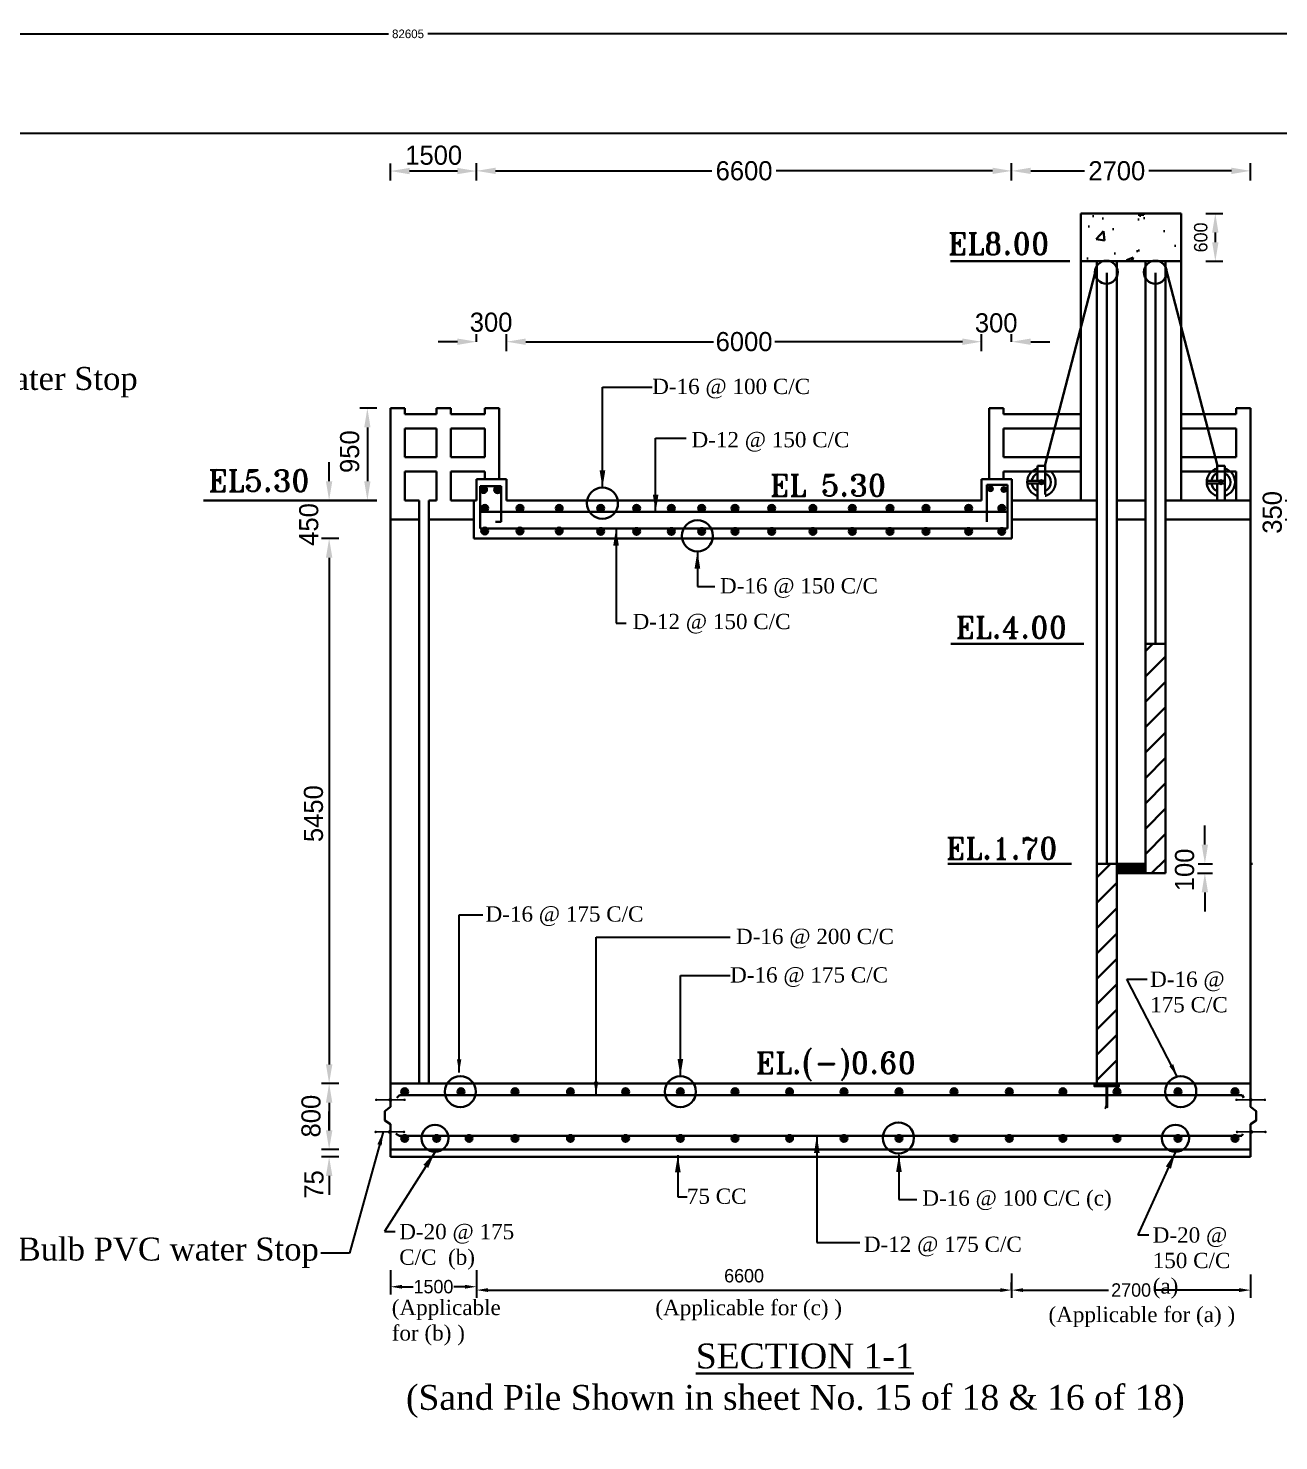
# Model space of a CAD drawing. Extents: x -1206532 to 786809, y -4288605 to 172932.
# Drawn here: x -549675 to -516963, y -4250156 to -4213223 of the extents above; entities that cross this region are included whole.
import ezdxf

# ---------------------------------------------------------------- set-up
doc = ezdxf.new("R2010")
doc.units = 0
doc.header["$LTSCALE"] = 300
doc.header["$MEASUREMENT"] = 0
doc.linetypes.add('DASHED', pattern=[0.75, 0.5, -0.25])
doc.layers.get('0').update_dxf_attribs({"linetype": 'CONTINUOUS'})
doc.layers.get('DEFPOINTS').update_dxf_attribs({"linetype": 'CONTINUOUS'})
doc.layers.add('LINE', color=7, linetype='CONTINUOUS')
doc.layers.add('Other line', color=7, linetype='CONTINUOUS', lineweight=15)
doc.layers.add('Text 20', color=7, linetype='CONTINUOUS', lineweight=15)
doc.styles.add('Arial-200', font='ARIAL_0.TTF')
doc.styles.add('BIG', font='ROMANT.SHX')
doc.styles.add('TIMES', font='TIMES_0.TTF')
doc.dimstyles.new('3', dxfattribs={"dimtxt": 225, "dimasz": 350, "dimexe": 100, "dimexo": 25, "dimgap": 9, "dimtad": 0, "dimdec": 0, "dimzin": 0, "dimdsep": 46, "dimtxsty": 'Standard', "dimcen": 0, "dimclrd": 5, "dimclre": 6, "dimclrt": 1, "dimadec": 0, "dimazin": 0, "dimtfac": 1, "dimtdec": 0, "dimtofl": 0, "dimtmove": 2, "dimatfit": 3, "dimfxl": 1, "dimtolj": 1, "dimtzin": 0, "dimarcsym": 0})
doc.dimstyles.new('ISO-25', dxfattribs={"dimtxt": 2.5, "dimasz": 2.5, "dimexe": 1.25, "dimexo": 0.625, "dimtad": 1, "dimtxsty": 'Standard', "dimcen": 2.5, "dimadec": 0, "dimazin": 0, "dimtfac": 1, "dimtmove": 0, "dimatfit": 3, "dimfxl": 1, "dimarcsym": 0})
pattern_1 = [(45, (640988.75, -4710108.45), (-331.4563, 331.4563), [])]

# ---------------------------------------------------------------- blocks, each defined once
blk = doc.blocks.new('*D237')
at = {"layer": 'DEFPOINTS', "color": 0, "lineweight": 30}
for p in [(-498438, -4213371), (-581042, -4215973), (-498438, -4215973)]:
    blk.add_point(p, dxfattribs=at)
at = {"layer": 'Other line', "color": 0, "linetype": 'ByBlock', "lineweight": -2}
for p, q in [((-581042, -4214071), (-581042, -4213271)), ((-498438, -4214071), (-498438, -4213271))]:
    blk.add_line(p, q, dxfattribs=at)
at = {"layer": 'Other line', "linetype": 'ByBlock', "lineweight": -2}
for p, q in [((-580692, -4213371), (-540255, -4213371)), ((-498788, -4213371), (-539225, -4213371))]:
    blk.add_line(p, q, dxfattribs=at)
at = {"layer": 'Other line', "lineweight": 30}
for points in [[(-580692, -4213312), (-580692, -4213429), (-581042, -4213371)], [(-498788, -4213312), (-498788, -4213429), (-498438, -4213371)]]:
    blk.add_solid(points, dxfattribs=at)
at = {"layer": 'Other line', "color": 0, "lineweight": 30, "insert": (-539740, -4213371), "char_height": 225, "attachment_point": 5}
blk.add_mtext('\\A1;82605', dxfattribs=at)
blk = doc.blocks.new('*D238')
at = {"layer": 'DEFPOINTS', "color": 0, "lineweight": 30}
for p in [(-523950, -4216952), (-537950, -4217803), (-523950, -4217862)]:
    blk.add_point(p, dxfattribs=at)
at = {"layer": 'LINE', "color": 7, "lineweight": -2}
for p, q in [((-537950, -4217202), (-537950, -4216752)), ((-537450, -4216952), (-531792, -4216952)), ((-524450, -4216952), (-530108, -4216952)), ((-523950, -4217202), (-523950, -4216752))]:
    blk.add_line(p, q, dxfattribs=at)
at = {"layer": 'LINE', "color": 7, "lineweight": 30}
for points in [[(-537450, -4216869), (-537450, -4217035), (-537950, -4216952)], [(-524450, -4216869), (-524450, -4217035), (-523950, -4216952)]]:
    blk.add_solid(points, dxfattribs=at)
at = {"layer": 'LINE', "color": 7, "lineweight": 30, "insert": (-530950, -4216952), "char_height": 500, "attachment_point": 5}
blk.add_mtext('\\A1;6600', dxfattribs=at)
blk = doc.blocks.new('*D239')
at = {"layer": 'DEFPOINTS', "color": 0, "lineweight": 30}
for p in [(-541252, -4226567), (-541804, -4240817), (-541054, -4240817)]:
    blk.add_point(p, dxfattribs=at)
at = {"layer": 'LINE', "color": 7, "lineweight": -2}
for p, q in [((-541554, -4226567), (-542004, -4226567)), ((-541804, -4227067), (-541804, -4240317)), ((-541554, -4240817), (-542004, -4240817))]:
    blk.add_line(p, q, dxfattribs=at)
at = {"layer": 'LINE', "color": 7, "lineweight": 30}
for points in [[(-541887, -4227067), (-541720, -4227067), (-541804, -4226567)], [(-541887, -4240317), (-541720, -4240317), (-541804, -4240817)]]:
    blk.add_solid(points, dxfattribs=at)
at = {"layer": 'LINE', "color": 7, "lineweight": 30, "insert": (-542212, -4233759), "char_height": 500, "attachment_point": 5, "rotation": 90}
blk.add_mtext('\\A1;5450', dxfattribs=at)
blk = doc.blocks.new('*D240')
at = {"layer": 'DEFPOINTS', "color": 0, "lineweight": 30}
for p in [(-540200, -4216957), (-540200, -4217773), (-537950, -4217803)]:
    blk.add_point(p, dxfattribs=at)
at = {"layer": 'LINE', "color": 7, "lineweight": -2}
for p, q in [((-540200, -4217207), (-540200, -4216757)), ((-538450, -4216957), (-539700, -4216957)), ((-537950, -4217207), (-537950, -4216757))]:
    blk.add_line(p, q, dxfattribs=at)
at = {"layer": 'LINE', "color": 7, "lineweight": 30}
for points in [[(-539700, -4216874), (-539700, -4217040), (-540200, -4216957)], [(-538450, -4216874), (-538450, -4217040), (-537950, -4216957)]]:
    blk.add_solid(points, dxfattribs=at)
at = {"layer": 'LINE', "color": 7, "lineweight": 30, "insert": (-539069, -4216546), "char_height": 500, "attachment_point": 5}
blk.add_mtext('\\A1;1500', dxfattribs=at)
blk = doc.blocks.new('*D241')
at = {"layer": 'DEFPOINTS', "color": 0, "lineweight": 30}
for p in [(-517700, -4216952), (-523950, -4217862), (-517700, -4218140)]:
    blk.add_point(p, dxfattribs=at)
at = {"layer": 'LINE', "color": 7, "lineweight": -2}
for p, q in [((-523950, -4217202), (-523950, -4216752)), ((-523450, -4216952), (-522042, -4216952)), ((-518200, -4216952), (-520358, -4216952)), ((-517700, -4217202), (-517700, -4216752))]:
    blk.add_line(p, q, dxfattribs=at)
at = {"layer": 'LINE', "color": 7, "lineweight": 30}
for points in [[(-523450, -4216869), (-523450, -4217035), (-523950, -4216952)], [(-518200, -4216869), (-518200, -4217035), (-517700, -4216952)]]:
    blk.add_solid(points, dxfattribs=at)
at = {"layer": 'LINE', "color": 7, "lineweight": 30, "insert": (-521200, -4216952), "char_height": 500, "attachment_point": 5}
blk.add_mtext('\\A1;2700', dxfattribs=at)
blk = doc.blocks.new('*D242')
at = {"layer": 'DEFPOINTS', "color": 0, "lineweight": 30}
for p in [(-541308, -4225567), (-541805, -4226567), (-541253, -4226567)]:
    blk.add_point(p, dxfattribs=at)
at = {"layer": 'LINE', "color": 7, "lineweight": -2}
for p, q in [((-541805, -4225067), (-541805, -4224567)), ((-541555, -4225567), (-542005, -4225567)), ((-541555, -4226567), (-542005, -4226567)), ((-541805, -4227067), (-541805, -4227567))]:
    blk.add_line(p, q, dxfattribs=at)
at = {"layer": 'LINE', "color": 7, "lineweight": 30}
for points in [[(-541888, -4225067), (-541722, -4225067), (-541805, -4225567)], [(-541888, -4227067), (-541722, -4227067), (-541805, -4226567)]]:
    blk.add_solid(points, dxfattribs=at)
at = {"layer": 'LINE', "color": 7, "lineweight": 30, "insert": (-542335, -4226198), "char_height": 500, "attachment_point": 5, "rotation": 90}
blk.add_mtext('\\A1;450', dxfattribs=at)
blk = doc.blocks.new('*D243')
at = {"layer": 'DEFPOINTS', "color": 0, "lineweight": 30}
for p in [(-519076, -4235067), (-519093, -4235317), (-518896, -4235317)]:
    blk.add_point(p, dxfattribs=at)
at = {"layer": 'LINE', "color": 7, "lineweight": -2}
for p, q in [((-518896, -4234567), (-518896, -4234067)), ((-519071, -4235067), (-518696, -4235067)), ((-519088, -4235317), (-518696, -4235317)), ((-518896, -4235817), (-518896, -4236317))]:
    blk.add_line(p, q, dxfattribs=at)
at = {"layer": 'LINE', "color": 7, "lineweight": 30}
for points in [[(-518980, -4234567), (-518813, -4234567), (-518896, -4235067)], [(-518980, -4235817), (-518813, -4235817), (-518896, -4235317)]]:
    blk.add_solid(points, dxfattribs=at)
at = {"layer": 'LINE', "color": 7, "lineweight": 30, "insert": (-519425, -4235230), "char_height": 500, "attachment_point": 5, "rotation": 90}
blk.add_mtext('\\A1;100', dxfattribs=at)
blk = doc.blocks.new('*D244')
at = {"layer": 'DEFPOINTS', "color": 0, "lineweight": 30}
for p in [(-518927, -4218067), (-518937, -4219317), (-518623, -4219317)]:
    blk.add_point(p, dxfattribs=at)
at = {"layer": 'LINE', "color": 7, "lineweight": -2}
for p, q in [((-518873, -4218067), (-518423, -4218067)), ((-518623, -4218567), (-518623, -4218817)), ((-518873, -4219317), (-518423, -4219317))]:
    blk.add_line(p, q, dxfattribs=at)
at = {"layer": 'LINE', "color": 7, "lineweight": 30}
for points in [[(-518706, -4218567), (-518539, -4218567), (-518623, -4218067)], [(-518706, -4218817), (-518539, -4218817), (-518623, -4219317)]]:
    blk.add_solid(points, dxfattribs=at)
at = {"layer": 'LINE', "color": 7, "lineweight": 30, "insert": (-519003, -4218692), "char_height": 350, "attachment_point": 5, "rotation": 90}
blk.add_mtext('\\A1;600', dxfattribs=at)
blk = doc.blocks.new('*D245')
at = {"layer": 'DEFPOINTS', "color": 0, "lineweight": 30}
for p in [(-541307, -4240817), (-541804, -4242543), (-541189, -4242543)]:
    blk.add_point(p, dxfattribs=at)
at = {"layer": 'LINE', "color": 7, "lineweight": -2}
for p, q in [((-541554, -4240817), (-542004, -4240817)), ((-541804, -4241317), (-541804, -4242043)), ((-541554, -4242543), (-542004, -4242543))]:
    blk.add_line(p, q, dxfattribs=at)
at = {"layer": 'LINE', "color": 7, "lineweight": 30}
for points in [[(-541887, -4241317), (-541720, -4241317), (-541804, -4240817)], [(-541887, -4242043), (-541720, -4242043), (-541804, -4242543)]]:
    blk.add_solid(points, dxfattribs=at)
at = {"layer": 'LINE', "color": 7, "lineweight": 30, "insert": (-542276, -4241668), "char_height": 500, "attachment_point": 5, "rotation": 90}
blk.add_mtext('\\A1;800', dxfattribs=at)
blk = doc.blocks.new('*D246')
at = {"layer": 'DEFPOINTS', "color": 0, "lineweight": 30}
for p in [(-541804, -4242730), (-541307, -4242543), (-541303, -4242730)]:
    blk.add_point(p, dxfattribs=at)
at = {"layer": 'LINE', "color": 7, "lineweight": -2}
for p, q in [((-541804, -4242043), (-541804, -4241543)), ((-541554, -4242543), (-542004, -4242543)), ((-541554, -4242730), (-542004, -4242730)), ((-541804, -4243230), (-541804, -4243730))]:
    blk.add_line(p, q, dxfattribs=at)
at = {"layer": 'LINE', "color": 7, "lineweight": 30}
for points in [[(-541887, -4242043), (-541720, -4242043), (-541804, -4242543)], [(-541887, -4243230), (-541720, -4243230), (-541804, -4242730)]]:
    blk.add_solid(points, dxfattribs=at)
at = {"layer": 'LINE', "color": 7, "lineweight": 30, "insert": (-542199, -4243456), "char_height": 500, "attachment_point": 5, "rotation": 90}
blk.add_mtext('\\A1;75', dxfattribs=at)
blk = doc.blocks.new('*D247')
at = {"layer": 'DEFPOINTS', "color": 0, "lineweight": 30}
for p in [(-539825, -4223160), (-540804, -4225567), (-540252, -4225567)]:
    blk.add_point(p, dxfattribs=at)
at = {"layer": 'LINE', "color": 7, "lineweight": -2}
for p, q in [((-540554, -4223160), (-541004, -4223160)), ((-540804, -4223660), (-540804, -4225067)), ((-540554, -4225567), (-541004, -4225567))]:
    blk.add_line(p, q, dxfattribs=at)
at = {"layer": 'LINE', "color": 7, "lineweight": 30}
for points in [[(-540887, -4223660), (-540721, -4223660), (-540804, -4223160)], [(-540887, -4225067), (-540721, -4225067), (-540804, -4225567)]]:
    blk.add_solid(points, dxfattribs=at)
at = {"layer": 'LINE', "color": 7, "lineweight": 30, "insert": (-541265, -4224294), "char_height": 500, "attachment_point": 5, "rotation": 90}
blk.add_mtext('\\A1;950', dxfattribs=at)
blk = doc.blocks.new('*D253')
at = {"layer": 'DEFPOINTS', "color": 0, "lineweight": 30}
for p in [(-540200, -4245690), (-537950, -4245690), (-537950, -4246129)]:
    blk.add_point(p, dxfattribs=at)
at = {"layer": 'LINE', "color": 7, "lineweight": -2}
for p, q in [((-540200, -4245695), (-540200, -4246329)), ((-537950, -4245695), (-537950, -4246329)), ((-539900, -4246129), (-539609, -4246129)), ((-538250, -4246129), (-538541, -4246129))]:
    blk.add_line(p, q, dxfattribs=at)
at = {"layer": 'LINE', "color": 7, "lineweight": 30}
for points in [[(-539900, -4246079), (-539900, -4246179), (-540200, -4246129)], [(-538250, -4246079), (-538250, -4246179), (-537950, -4246129)]]:
    blk.add_solid(points, dxfattribs=at)
at = {"layer": 'LINE', "color": 7, "lineweight": 30, "insert": (-539075, -4246129), "char_height": 350, "attachment_point": 5}
blk.add_mtext('\\A1;1500', dxfattribs=at)
blk = doc.blocks.new('*D254')
at = {"layer": 'DEFPOINTS', "color": 0, "lineweight": 30}
for p in [(-523950, -4245778), (-517700, -4245803), (-517700, -4246217)]:
    blk.add_point(p, dxfattribs=at)
at = {"layer": 'LINE', "color": 7, "lineweight": -2}
for p, q in [((-523950, -4245783), (-523950, -4246417)), ((-517700, -4245808), (-517700, -4246417)), ((-523650, -4246217), (-521417, -4246217)), ((-518000, -4246217), (-520233, -4246217))]:
    blk.add_line(p, q, dxfattribs=at)
at = {"layer": 'LINE', "color": 7, "lineweight": 30}
for points in [[(-523650, -4246167), (-523650, -4246267), (-523950, -4246217)], [(-518000, -4246167), (-518000, -4246267), (-517700, -4246217)]]:
    blk.add_solid(points, dxfattribs=at)
at = {"layer": 'LINE', "color": 7, "lineweight": 30, "insert": (-520825, -4246217), "char_height": 350, "attachment_point": 5}
blk.add_mtext('\\A1;2700', dxfattribs=at)
blk = doc.blocks.new('*D255')
at = {"layer": 'DEFPOINTS', "color": 0, "lineweight": 30}
for p in [(-537950, -4246129), (-523950, -4246217), (-523950, -4246217)]:
    blk.add_point(p, dxfattribs=at)
at = {"layer": 'LINE', "color": 7, "lineweight": -2}
for p, q in [((-537950, -4246134), (-537950, -4246417)), ((-523950, -4246212), (-523950, -4246017)), ((-537650, -4246217), (-524250, -4246217))]:
    blk.add_line(p, q, dxfattribs=at)
at = {"layer": 'LINE', "color": 7, "lineweight": 30}
for points in [[(-537650, -4246167), (-537650, -4246267), (-537950, -4246217)], [(-524250, -4246167), (-524250, -4246267), (-523950, -4246217)]]:
    blk.add_solid(points, dxfattribs=at)
at = {"layer": 'LINE', "color": 7, "lineweight": 30, "insert": (-530950, -4245843), "char_height": 350, "attachment_point": 5}
blk.add_mtext('\\A1;6600', dxfattribs=at)
blk = doc.blocks.new('*D256')
at = {"layer": 'DEFPOINTS', "color": 0, "lineweight": 30}
for p in [(-524738, -4221419), (-537162, -4222253), (-524738, -4222330)]:
    blk.add_point(p, dxfattribs=at)
at = {"layer": 'LINE', "color": 7, "lineweight": -2}
for p, q in [((-537162, -4221669), (-537162, -4221219)), ((-536662, -4221419), (-531751, -4221419)), ((-525238, -4221419), (-530149, -4221419)), ((-524738, -4221669), (-524738, -4221219))]:
    blk.add_line(p, q, dxfattribs=at)
at = {"layer": 'LINE', "color": 7, "lineweight": 30}
for points in [[(-536662, -4221336), (-536662, -4221503), (-537162, -4221419)], [(-525238, -4221336), (-525238, -4221503), (-524738, -4221419)]]:
    blk.add_solid(points, dxfattribs=at)
at = {"layer": 'LINE', "color": 7, "lineweight": 30, "insert": (-530950, -4221419), "char_height": 500, "attachment_point": 5}
blk.add_mtext('\\A1;6000', dxfattribs=at)
blk = doc.blocks.new('*D860')
at = {"layer": 'DEFPOINTS', "color": 0, "lineweight": 30}
for p in [(-537950, -4221419), (-537162, -4221419), (-537162, -4221419)]:
    blk.add_point(p, dxfattribs=at)
at = {"layer": 'LINE', "color": 7, "lineweight": -2}
for p, q in [((-538450, -4221419), (-538950, -4221419)), ((-537950, -4221419), (-537950, -4221219)), ((-537162, -4221419), (-537162, -4221219)), ((-536662, -4221419), (-536162, -4221419))]:
    blk.add_line(p, q, dxfattribs=at)
at = {"layer": 'LINE', "color": 7, "lineweight": 30}
for points in [[(-538450, -4221336), (-538450, -4221503), (-537950, -4221419)], [(-536662, -4221336), (-536662, -4221503), (-537162, -4221419)]]:
    blk.add_solid(points, dxfattribs=at)
at = {"layer": 'LINE', "color": 7, "lineweight": 30, "insert": (-537567, -4220912), "char_height": 500, "attachment_point": 5}
blk.add_mtext('\\A1;300', dxfattribs=at)
blk = doc.blocks.new('*D861')
at = {"layer": 'DEFPOINTS', "color": 0, "lineweight": 30}
for p in [(-524738, -4221419), (-523950, -4221419), (-523950, -4221419)]:
    blk.add_point(p, dxfattribs=at)
at = {"layer": 'LINE', "color": 7, "lineweight": -2}
for p, q in [((-525238, -4221419), (-525738, -4221419)), ((-524738, -4221419), (-524738, -4221219)), ((-523950, -4221419), (-523950, -4221219)), ((-523450, -4221419), (-522950, -4221419))]:
    blk.add_line(p, q, dxfattribs=at)
at = {"layer": 'LINE', "color": 7, "lineweight": 30}
for points in [[(-525238, -4221336), (-525238, -4221503), (-524738, -4221419)], [(-523450, -4221336), (-523450, -4221503), (-523950, -4221419)]]:
    blk.add_solid(points, dxfattribs=at)
at = {"layer": 'LINE', "color": 7, "lineweight": 30, "insert": (-524355, -4220929), "char_height": 500, "attachment_point": 5}
blk.add_mtext('\\A1;300', dxfattribs=at)
blk = doc.blocks.new('*D933')
at = {"layer": 'DEFPOINTS', "color": 0, "lineweight": 30}
for p in [(-517088, -4225567), (-517700, -4226067), (-516543, -4226067)]:
    blk.add_point(p, dxfattribs=at)
at = {"layer": 'LINE', "color": 7, "lineweight": -2}
for p, q in [((-516543, -4225067), (-516543, -4224567)), ((-516793, -4225567), (-516343, -4225567)), ((-516793, -4226067), (-516343, -4226067)), ((-516543, -4226567), (-516543, -4227067))]:
    blk.add_line(p, q, dxfattribs=at)
at = {"layer": 'LINE', "color": 7, "lineweight": 30}
for points in [[(-516627, -4225067), (-516460, -4225067), (-516543, -4225567)], [(-516627, -4226567), (-516460, -4226567), (-516543, -4226067)]]:
    blk.add_solid(points, dxfattribs=at)
at = {"layer": 'LINE', "color": 7, "lineweight": 30, "insert": (-517131, -4225882), "char_height": 500, "attachment_point": 5, "rotation": 90}
blk.add_mtext('\\A1;350', dxfattribs=at)

msp = doc.modelspace()

# ---------------------------------------------------------------- hatches: boundary and pattern name
at = {"layer": 'LINE', "lineweight": 30}
h = msp.add_hatch(dxfattribs=at)
h.set_pattern_fill('AR-CONC', color=256, scale=250, style=0)
h.set_pattern_definition([(50, (640988.7, -4710108.5), (1793.1505, -156.8803), [187.5, -2062.5]), (355, (640988.7, -4710108.5), (-346.8783, 1880.4803), [150, -1650]), (100.4514, (641138.2, -4710121.5), (1446.2735, 1723.5989), [159.3505, -1752.8553]), (46.1842, (640988.7, -4709608.5), (2668.1026, -413.7975), [281.25, -3093.75]), (96.6356, (641211, -4709643), (2336.657, 2435.2947), [239.026, -2629.2825]), (351.1842, (640988.7, -4709608.5), (2336.655, 2435.2965), [225, -2475]), (21, (641238.7, -4709733.5), (1492.2676, -1006.5472), [187.5, -2062.5]), (326, (641238.7, -4709733.5), (608.2883, 1812.875), [150, -1650]), (71.4514, (641363.1, -4709817.3), (2100.5566, 806.3262), [159.3505, -1752.8553]), (37.5, (640988.75, -4710108.45), (30.39964, 832.23463), [0, -1630, 0, -1675, 0, -1656.25]), (7.5, (640988.75, -4710108.45), (657.67384, 986.0293), [0, -955, 0, -1592.5, 0, -631.25]), (327.5, (640431.25, -4710108.45), (1334.5561, -56.38718), [0, -625, 0, -1950, 0, -2587.5]), (317.5, (640181.2, -4710108.5), (1457.9654, 250.2625), [0, -812.5, 0, -1295, 0, -1837.5])])
h.paths.add_polyline_path([(-519512.396, -4218067.087), (-522137.396, -4218067.087), (-522137.396, -4219317.087), (-521802.202, -4219317.087, -0.067412037), (-521721.782, -4219317.087), (-519928.01, -4219317.087, -0.067412037), (-519847.59, -4219317.087), (-519512.396, -4219317.087)])
for points in [[(-537675.067, -4225284.09, 1), (-537854.908, -4225284.09, 1)], [(-537306.234, -4225287.971, 1), (-537486.075, -4225287.971, 1)], [(-524413.691, -4225264.474, 1), (-524593.533, -4225264.474, 1)], [(-524065.076, -4225282.693, 1), (-524244.918, -4225282.693, 1)], [(-537643.026, -4225774.785, 1), (-537822.868, -4225774.785, 1)], [(-536722.045, -4225774.785, 1), (-536901.887, -4225774.785, 1)], [(-535695.451, -4225774.785, 1), (-535875.293, -4225774.785, 1)], [(-534609.547, -4225774.785, 1), (-534789.388, -4225774.785, 1)], [(-533672.156, -4225774.785, 1), (-533851.997, -4225774.785, 1)], [(-532762.056, -4225774.785, 1), (-532941.897, -4225774.785, 1)], [(-531968.846, -4225774.785, 1), (-532148.688, -4225774.785, 1)], [(-531094.987, -4225774.785, 1), (-531274.828, -4225774.785, 1)], [(-530137.137, -4225774.785, 1), (-530316.978, -4225774.785, 1)], [(-529060.043, -4225774.785, 1), (-529239.885, -4225774.785, 1)], [(-528030.184, -4225774.785, 1), (-528210.026, -4225774.785, 1)], [(-527044.935, -4225774.785, 1), (-527224.777, -4225774.785, 1)], [(-526101.438, -4225774.785, 1), (-526281.28, -4225774.785, 1)], [(-524986.976, -4225774.785, 1), (-525166.818, -4225774.785, 1)], [(-524118.623, -4225774.785, 1), (-524298.464, -4225774.785, 1)], [(-537643.026, -4226367.005, 1), (-537822.868, -4226367.005, 1)], [(-536722.045, -4226367.005, 1), (-536901.887, -4226367.005, 1)], [(-535695.451, -4226367.005, 1), (-535875.293, -4226367.005, 1)], [(-534609.547, -4226380.685, 1), (-534789.388, -4226380.685, 1)], [(-533672.156, -4226380.685, 1), (-533851.997, -4226380.685, 1)], [(-532762.056, -4226380.685, 1), (-532941.897, -4226380.685, 1)], [(-531968.846, -4226380.685, 1), (-532148.688, -4226380.685, 1)], [(-531094.987, -4226381.26, 1), (-531274.828, -4226381.26, 1)], [(-530137.137, -4226380.685, 1), (-530316.978, -4226380.685, 1)], [(-529060.043, -4226380.685, 1), (-529239.885, -4226380.685, 1)], [(-528030.184, -4226380.685, 1), (-528210.026, -4226380.685, 1)], [(-527044.935, -4226380.685, 1), (-527224.777, -4226380.685, 1)], [(-526101.438, -4226380.685, 1), (-526281.28, -4226380.685, 1)], [(-524986.976, -4226380.685, 1), (-525166.818, -4226380.685, 1)], [(-524118.623, -4226380.685, 1), (-524298.464, -4226380.685, 1)], [(-539737.537, -4241028.628, 1), (-539917.379, -4241028.628, 1)], [(-538265.21, -4241028.628, 1), (-538445.051, -4241028.628, 1)], [(-536851.504, -4241028.628, 1), (-537031.345, -4241028.628, 1)], [(-535401.222, -4241028.628, 1), (-535581.064, -4241028.628, 1)], [(-533959.904, -4241028.628, 1), (-534139.745, -4241028.628, 1)], [(-532525.985, -4241028.628, 1), (-532705.826, -4241028.628, 1)], [(-531094.987, -4241028.628, 1), (-531274.828, -4241028.628, 1)], [(-529670.596, -4241028.628, 1), (-529850.438, -4241028.628, 1)], [(-528248.345, -4241028.628, 1), (-528428.186, -4241028.628, 1)], [(-526805.616, -4241028.628, 1), (-526985.457, -4241028.628, 1)], [(-525367.852, -4241028.628, 1), (-525547.693, -4241028.628, 1)], [(-523923.285, -4241028.628, 1), (-524103.126, -4241028.628, 1)], [(-522521.057, -4241028.628, 1), (-522700.898, -4241028.628, 1)], [(-521103.527, -4241028.628, 1), (-521283.369, -4241028.628, 1)], [(-519511.472, -4241028.628, 1), (-519691.314, -4241028.628, 1)], [(-518017.23, -4241028.628, 1), (-518197.072, -4241028.628, 1)], [(-539737.537, -4242252.059, 1), (-539917.379, -4242252.059, 1)], [(-538903.294, -4242252.059, 1), (-539083.135, -4242252.059, 1)], [(-538052.513, -4242252.059, 1), (-538232.355, -4242252.059, 1)], [(-536851.504, -4242252.059, 1), (-537031.345, -4242252.059, 1)], [(-535401.222, -4242252.059, 1), (-535581.064, -4242252.059, 1)], [(-533959.904, -4242252.059, 1), (-534139.745, -4242252.059, 1)], [(-532525.985, -4242252.059, 1), (-532705.826, -4242252.059, 1)], [(-531094.987, -4242252.059, 1), (-531274.828, -4242252.059, 1)], [(-529670.596, -4242252.059, 1), (-529850.438, -4242252.059, 1)], [(-528248.345, -4242252.059, 1), (-528428.186, -4242252.059, 1)], [(-526805.616, -4242252.059, 1), (-526985.457, -4242252.059, 1)], [(-525367.852, -4242252.059, 1), (-525547.693, -4242252.059, 1)], [(-523923.285, -4242252.059, 1), (-524103.126, -4242252.059, 1)], [(-522521.057, -4242252.059, 1), (-522700.898, -4242252.059, 1)], [(-521103.527, -4242252.059, 1), (-521283.369, -4242252.059, 1)], [(-519511.472, -4242252.059, 1), (-519691.314, -4242252.059, 1)], [(-518017.23, -4242252.059, 1), (-518197.072, -4242252.059, 1)]]:
    msp.add_hatch(color=256, dxfattribs=at).paths.add_polyline_path(points)
h = msp.add_hatch(dxfattribs=at)
h.set_pattern_fill('ANSI31', color=256, scale=3750, style=0)
h.set_pattern_definition(pattern_1)
h.paths.add_polyline_path([(-519924.896, -4229317.087), (-520449.896, -4229317.087), (-520449.896, -4235317.087), (-519924.896, -4235317.087)])
h = msp.add_hatch(dxfattribs=at)
h.set_pattern_fill('ANSI31', color=256, scale=3750, style=0)
h.set_pattern_definition(pattern_1)
h.paths.add_polyline_path([(-521199.896, -4235067.087), (-521724.896, -4235067.087), (-521724.896, -4240817.087), (-521199.896, -4240817.087)])
at = {"layer": 'LINE', "lineweight": 25}
h = msp.add_hatch(dxfattribs=at)
h.set_pattern_fill('ANSI31', color=256, scale=250, style=0)
h.set_pattern_definition([(45, (640988.745, -4710108.455), (-22.0970869, 22.0970869), [])])
h.paths.add_polyline_path([(-520449.896, -4235067.087), (-521199.896, -4235067.087), (-521199.896, -4235317.087), (-520449.896, -4235317.087)])
at = {"layer": 'Other line', "lineweight": 30}
h = msp.add_hatch(dxfattribs=at)
h.set_pattern_fill('ANSI31', color=0, scale=50, style=0)
h.paths.add_polyline_path([(-521142.643, -4240817.087), (-521786.2, -4240817.087), (-521786.2, -4240887.334), (-521142.643, -4240887.334)])

# ---------------------------------------------------------------- linework, layer by layer
at = {"lineweight": 30}
for p, q in [((-519512.396, -4218067.087), (-522137.396, -4218067.087)), ((-519512.396, -4219317.087), (-522137.396, -4219317.087)), ((-538995.265, -4223317.087), (-539824.896, -4223317.087)), ((-537733.656, -4223317.087), (-538620.265, -4223317.087)), ((-522137.396, -4223317.087), (-524161.656, -4223317.087)), ((-538995.265, -4223692.087), (-539824.896, -4223692.087)), ((-537733.656, -4223692.087), (-538620.265, -4223692.087)), ((-522137.396, -4223692.087), (-524161.656, -4223692.087)), ((-538995.265, -4224442.087), (-539824.896, -4224442.087)), ((-537733.656, -4224442.087), (-538620.265, -4224442.087)), ((-522137.396, -4224442.087), (-524161.656, -4224442.087)), ((-538995.265, -4224817.087), (-539824.896, -4224817.087)), ((-537733.656, -4224817.087), (-538620.265, -4224817.087)), ((-522137.396, -4224817.087), (-524161.656, -4224817.087)), ((-539449.896, -4225567.087), (-539824.896, -4225567.087)), ((-538995.265, -4225567.087), (-539199.896, -4225567.087)), ((-537949.896, -4225567.087), (-538620.265, -4225567.087)), ((-524085.814, -4225864.369), (-537818.567, -4225864.369)), ((-524737.849, -4225567.087), (-537161.942, -4225567.087)), ((-521724.896, -4225567.087), (-523949.896, -4225567.087)), ((-520449.896, -4225567.087), (-521199.896, -4225567.087)), ((-517699.896, -4225567.087), (-519924.896, -4225567.087)), ((-523949.896, -4226567.087), (-538018.896, -4226567.087)), ((-524057.821, -4226302.768), (-537855.418, -4226302.768)), ((-519924.896, -4229317.087), (-520449.896, -4229317.087)), ((-520449.896, -4235067.087), (-521724.896, -4235067.087)), ((-517649.896, -4235067.087), (-517699.896, -4235067.087)), ((-519924.896, -4235317.087), (-521199.896, -4235317.087)), ((-517699.896, -4240817.087), (-540199.896, -4240817.087)), ((-517923.827, -4241118.211), (-539964.605, -4241118.211)), ((-517931.686, -4242181.006), (-539964.605, -4242181.006)), ((-517699.896, -4242542.677), (-540199.896, -4242542.677)), ((-517699.896, -4242730.177), (-540199.896, -4242730.177))]:
    msp.add_line(p, q, dxfattribs=at)
at = {"layer": 'LINE', "lineweight": 30}
for p, q in [((-522137.396, -4218067.087), (-522137.396, -4225567.087)), ((-519512.396, -4218067.087), (-519512.396, -4225567.087)), ((-522427.373, -4219317.087), (-525552.476, -4219317.087)), ((-521724.896, -4219442.748), (-523086.29, -4224666.005)), ((-521724.896, -4219317.087), (-521724.896, -4240817.087)), ((-521199.896, -4219317.087), (-521199.896, -4240817.087)), ((-520449.896, -4219317.087), (-520449.896, -4235317.087)), ((-519924.896, -4219317.087), (-519924.896, -4235317.087)), ((-519924.896, -4219463.962), (-518563.501, -4224666.005)), ((-521462.396, -4235067.087), (-521462.396, -4219613.973)), ((-520187.396, -4229317.087), (-520187.396, -4219613.973)), ((-540199.896, -4225567.087), (-540199.896, -4223160.006)), ((-539824.896, -4223160.006), (-540199.896, -4223160.006)), ((-539824.896, -4223317.087), (-539824.896, -4223160.006)), ((-538995.265, -4223160.006), (-538995.265, -4223317.087)), ((-538620.265, -4223160.006), (-538995.265, -4223160.006)), ((-537733.656, -4223160.006), (-537733.656, -4223317.087)), ((-537358.656, -4223160.006), (-537733.656, -4223160.006)), ((-537358.656, -4225016.257), (-537358.656, -4223160.006)), ((-524536.656, -4223160.006), (-524536.656, -4225016.257)), ((-524161.656, -4223160.006), (-524536.656, -4223160.006)), ((-524161.656, -4223160.006), (-524161.656, -4223317.087)), ((-518074.896, -4223317.087), (-518074.896, -4223160.006)), ((-518074.896, -4223160.006), (-517699.896, -4223160.006)), ((-517699.896, -4225567.087), (-517699.896, -4223160.006)), ((-519512.396, -4223317.087), (-518074.896, -4223317.087)), ((-539824.896, -4224442.087), (-539824.896, -4223692.087)), ((-537733.656, -4223692.087), (-537733.656, -4224442.087)), ((-524536.656, -4224442.087), (-524536.656, -4223692.087)), ((-524161.656, -4223692.087), (-524161.656, -4224442.087)), ((-519512.396, -4223692.087), (-518074.896, -4223692.087)), ((-518074.896, -4224442.087), (-518074.896, -4223692.087)), ((-519512.396, -4224442.087), (-518074.896, -4224442.087)), ((-518576.122, -4225054.902), (-518576.122, -4224666.005)), ((-518576.122, -4224666.005), (-518377.931, -4224666.005)), ((-518377.931, -4224666.005), (-518377.931, -4225567.087)), ((-540199.896, -4224817.087), (-540199.896, -4241421.699)), ((-539824.896, -4225567.087), (-539824.896, -4224817.087)), ((-537733.656, -4224817.087), (-537733.656, -4225016.257)), ((-524161.656, -4224817.087), (-524161.656, -4225016.257)), ((-523205.789, -4225054.902), (-523542.48, -4225054.902)), ((-523205.789, -4225129.79), (-523542.48, -4225129.79)), ((-523271.861, -4225567.087), (-523271.861, -4225129.79)), ((-523073.669, -4225054.902), (-523139.741, -4225054.902)), ((-523073.669, -4225129.79), (-523139.741, -4225129.79)), ((-519512.396, -4224817.087), (-518074.896, -4224817.087)), ((-518510.051, -4225054.902), (-518846.742, -4225054.902)), ((-518510.051, -4225129.79), (-518846.742, -4225129.79)), ((-518576.122, -4225567.087), (-518576.122, -4225129.79)), ((-518377.931, -4225054.902), (-518444.003, -4225054.902)), ((-518377.931, -4225129.79), (-518444.003, -4225129.79)), ((-518074.896, -4225567.087), (-518074.896, -4224817.087)), ((-540555.343, -4225567.087), (-545090.302, -4225567.087)), ((-539449.896, -4225567.087), (-539449.896, -4240817.087)), ((-539199.896, -4225567.087), (-539199.896, -4240817.087)), ((-538018.896, -4225567.087), (-538018.896, -4226567.087)), ((-523949.896, -4225567.087), (-523949.896, -4226567.087)), ((-517699.896, -4225567.087), (-517699.896, -4241383.621)), ((-539449.896, -4226067.087), (-540199.896, -4226067.087)), ((-538018.896, -4226067.087), (-539199.896, -4226067.087)), ((-523949.896, -4226067.087), (-521724.896, -4226067.087)), ((-521199.896, -4226067.087), (-520449.896, -4226067.087)), ((-519924.896, -4226067.087), (-517699.896, -4226067.087)), ((-522063.027, -4229317.087), (-525539.865, -4229317.087)), ((-522386.067, -4235067.087), (-525619.324, -4235067.087)), ((-517699.896, -4238480.248), (-517699.896, -4241421.699)), ((-539964.605, -4241118.211), (-540032, -4241191)), ((-517923.827, -4241118.211), (-517873.806, -4241191.711)), ((-540199.896, -4241882.225), (-540199.896, -4242730.177)), ((-517699.896, -4241882.225), (-517699.896, -4242730.177)), ((-517931.686, -4242181.006), (-517899.557, -4242134.826))]:
    msp.add_line(p, q, dxfattribs=at)
at = {"layer": 'LINE', "linetype": 'DASHED', "lineweight": 30, "ltscale": 5}
for p, q in [((-523271.861, -4225054.902), (-523271.861, -4224666.005)), ((-523271.861, -4224666.005), (-523073.669, -4224666.005)), ((-523073.669, -4224666.005), (-523073.669, -4225567.087))]:
    msp.add_line(p, q, dxfattribs=at)
at = {"layer": 'LINE', "lineweight": 40}
for p, q in [((-521464.422, -4240887.334), (-521464.422, -4241425.012)), ((-521490.138, -4241446.533), (-521512.172, -4241431.861)), ((-521472.299, -4241447.58), (-521490.138, -4241446.533)), ((-521464.422, -4241425.012), (-521472.299, -4241447.58))]:
    msp.add_line(p, q, dxfattribs=at)
at = {"layer": 'LINE'}
msp.add_lwpolyline([(-581042.407, -4274386.323), (-498437.505, -4274386.323), (-498437.505, -4215972.857), (-581042.407, -4215972.857)], close=True, dxfattribs=at)
at = {"layer": 'LINE', "lineweight": 20}
for points, const_width in [([(-540553.522, -4241243.043, 1), (-540587.136, -4241243.043, 1)], 33.614), ([(-540175.419, -4241243.043, 1), (-540226.513, -4241243.043, 1)], 51.093), ([(-539814.796, -4241243.043, 1), (-539848.41, -4241243.043, 1)], 33.614), ([(-518084.996, -4241243.043, -1), (-518051.382, -4241243.043, -1)], 33.614), ([(-517724.372, -4241243.043, -1), (-517673.279, -4241243.043, -1)], 51.093), ([(-517346.27, -4241243.043, -1), (-517312.655, -4241243.043, -1)], 33.614), ([(-540568.85, -4242081.956, 1), (-540602.465, -4242081.956, 1)], 33.614), ([(-540190.748, -4242081.956, 1), (-540241.841, -4242081.956, 1)], 51.093), ([(-539830.124, -4242081.956, 1), (-539863.738, -4242081.956, 1)], 33.614), ([(-518069.668, -4242081.956, -1), (-518036.053, -4242081.956, -1)], 33.614), ([(-517709.044, -4242081.956, -1), (-517657.951, -4242081.956, -1)], 51.093), ([(-517330.941, -4242081.956, -1), (-517297.327, -4242081.956, -1)], 33.614)]:
    msp.add_lwpolyline(points, format="xyb", close=True, dxfattribs=dict(at, const_width=const_width))
at = {"layer": 'LINE', "lineweight": 20, "const_width": 43.026}
for points in [[(-539851.194, -4241242.488), (-540200.781, -4241242.488), (-540550.368, -4241242.488)], [(-518048.597, -4241242.488), (-517699.011, -4241242.488), (-517349.424, -4241242.488)], [(-539866.523, -4242081.4), (-540216.109, -4242081.4), (-540565.696, -4242081.4)], [(-518033.269, -4242081.4), (-517683.683, -4242081.4), (-517334.096, -4242081.4)]]:
    msp.add_lwpolyline(points, dxfattribs=at)
at = {"layer": 'LINE', "lineweight": 30}
for points in [[(-540199.896, -4241421.699), (-540346.966, -4241541.639), (-540346.966, -4241778.756), (-540199.896, -4241882.225)], [(-517699.896, -4241421.699), (-517552.826, -4241541.639), (-517552.826, -4241778.756), (-517699.896, -4241882.225)]]:
    msp.add_lwpolyline(points, dxfattribs=at)
for centre, radius in [((-521471.046, -4219601.865), 299.596), ((-520190.867, -4219601.865), 299.596), ((-523172.765, -4225092.346), 49.927), ((-523172.765, -4225092.346), 26.139), ((-518477.027, -4225092.346), 49.927), ((-518477.027, -4225092.346), 26.139), ((-537764.987, -4225284.09), 89.921), ((-537396.154, -4225287.971), 89.921), ((-534654.264, -4225640.981), 406.177), ((-537732.947, -4225774.785), 89.921), ((-536811.966, -4225774.785), 89.921), ((-535785.372, -4225774.785), 89.921), ((-534699.468, -4225774.785), 89.921), ((-533762.077, -4225774.785), 89.921), ((-532851.976, -4225774.785), 89.921), ((-532058.767, -4225774.785), 89.921), ((-531184.907, -4225774.785), 89.921), ((-530227.057, -4225774.785), 89.921), ((-529149.964, -4225774.785), 89.921), ((-528120.105, -4225774.785), 89.921), ((-527134.856, -4225774.785), 89.921), ((-526191.359, -4225774.785), 89.921), ((-525076.897, -4225774.785), 89.921), ((-524208.544, -4225774.785), 89.921), ((-532170.569, -4226495.537), 406.177), ((-537732.947, -4226367.005), 89.921), ((-536811.966, -4226367.005), 89.921), ((-535785.372, -4226367.005), 89.921), ((-534699.468, -4226380.685), 89.921), ((-533762.077, -4226380.685), 89.921), ((-532851.976, -4226380.685), 89.921), ((-532058.767, -4226380.685), 89.921), ((-531184.907, -4226381.26), 89.921), ((-530227.057, -4226380.685), 89.921), ((-529149.964, -4226380.685), 89.921), ((-528120.105, -4226380.685), 89.921), ((-527134.856, -4226380.685), 89.921), ((-526191.359, -4226380.685), 89.921), ((-525076.897, -4226380.685), 89.921), ((-524208.544, -4226380.685), 89.921), ((-538371.905, -4241028.628), 406.177), ((-532615.905, -4241028.628), 406.177), ((-519525.905, -4241028.628), 406.177), ((-539827.458, -4241028.628), 89.921), ((-538355.13, -4241028.628), 89.921), ((-536941.425, -4241028.628), 89.921), ((-535491.143, -4241028.628), 89.921), ((-534049.824, -4241028.628), 89.921), ((-532615.905, -4241028.628), 89.921), ((-531184.907, -4241028.628), 89.921), ((-529760.517, -4241028.628), 89.921), ((-528338.265, -4241028.628), 89.921), ((-526895.537, -4241028.628), 89.921), ((-525457.773, -4241028.628), 89.921), ((-524013.206, -4241028.628), 89.921), ((-522610.977, -4241028.628), 89.921), ((-521193.448, -4241028.628), 89.921), ((-519601.393, -4241028.628), 89.921), ((-518107.151, -4241028.628), 89.921), ((-539033.705, -4242248.189), 354.515), ((-526912.267, -4242239.49), 406.177), ((-519664.705, -4242248.189), 354.515), ((-539827.458, -4242252.059), 89.921), ((-538993.215, -4242252.059), 89.921), ((-538142.434, -4242252.059), 89.921), ((-536941.425, -4242252.059), 89.921), ((-535491.143, -4242252.059), 89.921), ((-534049.824, -4242252.059), 89.921), ((-532615.905, -4242252.059), 89.921), ((-531184.907, -4242252.059), 89.921), ((-529760.517, -4242252.059), 89.921), ((-528338.265, -4242252.059), 89.921), ((-526895.537, -4242252.059), 89.921), ((-525457.773, -4242252.059), 89.921), ((-524013.206, -4242252.059), 89.921), ((-522610.977, -4242252.059), 89.921), ((-521193.448, -4242252.059), 89.921), ((-519601.393, -4242252.059), 89.921), ((-518107.151, -4242252.059), 89.921)]:
    msp.add_circle(centre, radius, dxfattribs=at)
for centre, radius, start, end in [((-523172.765, -4225092.346), 371.607, 105.4660892, 254.5339108), ((-518477.027, -4225092.346), 371.607, 105.4660892, 254.5339108), ((-518477.027, -4225092.346), 371.607, 285.4660892, 74.5339108), ((-523172.765, -4225092.346), 251.658, 113.1893601, 171.4431463), ((-523172.765, -4225092.346), 251.658, 188.5568537, 246.8106399), ((-523172.765, -4225092.346), 251.658, 293.1893601, 66.8106399), ((-518477.027, -4225092.346), 251.658, 113.1893601, 171.4431463), ((-518477.027, -4225092.346), 251.658, 188.5568537, 246.8106399), ((-518477.027, -4225092.346), 251.658, 293.1893601, 66.8106399)]:
    msp.add_arc(centre, radius, start, end, dxfattribs=at)
at = {"layer": 'LINE', "linetype": 'DASHED', "lineweight": 30, "ltscale": 5}
msp.add_arc((-523172.765, -4225092.346), 371.607, 285.4660892, 74.5339108, dxfattribs=at)
at = {"layer": 'Other line', "color": 0, "lineweight": 30}
for p, q in [((-538620.265, -4223160.006), (-538620.265, -4223317.087)), ((-538995.265, -4223692.087), (-538995.265, -4224442.087)), ((-538620.265, -4223692.087), (-538620.265, -4224442.087)), ((-538995.265, -4224817.087), (-538995.265, -4225567.087)), ((-538620.265, -4224817.087), (-538620.265, -4225567.087)), ((-537949.896, -4225567.087), (-537949.896, -4225016.257)), ((-537949.896, -4225016.257), (-537161.942, -4225016.257)), ((-537161.942, -4225016.257), (-537161.942, -4225567.087)), ((-524737.849, -4225567.087), (-524737.849, -4225016.257)), ((-524737.849, -4225016.257), (-523949.896, -4225016.257)), ((-523949.896, -4225016.257), (-523949.896, -4225567.087)), ((-537855.418, -4226302.768), (-537855.418, -4225195.309)), ((-537855.418, -4225195.309), (-537302.436, -4225195.309)), ((-537302.436, -4225195.309), (-537302.436, -4226131.817)), ((-524057.821, -4225164.741), (-524598.83, -4225164.741)), ((-524598.83, -4225164.741), (-524598.83, -4226130.794)), ((-524057.821, -4226302.768), (-524057.821, -4225164.741)), ((-537302.436, -4226131.817), (-537454, -4226131.817)), ((-539964.605, -4242181.006), (-540057.537, -4242128.24))]:
    msp.add_line(p, q, dxfattribs=at)
msp.add_lwpolyline([(-521786.2, -4240817.087), (-521142.643, -4240817.087), (-521142.643, -4240887.334), (-521786.2, -4240887.334)], close=True, dxfattribs=at)

# ---------------------------------------------------------------- texts
at = {"linetype": 'ByBlock', "lineweight": 30, "char_height": 400, "attachment_point": 1}
for s, insert, width in [('{\\fTimes New Roman|b0|i0|c0|p18;D-16 @ 100 C/C}', (-533353.567, -4222387.437), 4181.1469), ('{\\fTimes New Roman|b0|i0|c0|p18;D-12 @ 150 C/C}', (-532324.68, -4223779.749), 4181.1469), ('{\\fTimes New Roman|b0|i0|c0|p18;D-16 @ 150 C/C}', (-531579.466, -4227600.993), 4181.1469), ('{\\fTimes New Roman|b0|i0|c0|p18;D-12 @ 150 C/C}', (-533866.289, -4228534.633), 4181.1469), ('{\\fTimes New Roman|b0|i0|c0|p18;D-16 @ 175 C/C }', (-537712.256, -4236181.973), 5095.22914), ('{\\fTimes New Roman|b0|i0|c0|p18;D-16 @ 200 C/C}', (-531160.256, -4236768.973), 4181.1469), ('{\\fTimes New Roman|b0|i0|c0|p18;D-16 @ 175 C/C }', (-531315.209, -4237775.084), 5585.7976), ('{\\fTimes New Roman|b0|i0|c0|p18;D-16 @ \\P175 C/C}', (-520328.256, -4237887.973), 5095.22914), ('{\\fTimes New Roman|b0|i0|c0|p18;75 CC}', (-532446.356, -4243561.741), 4181.1469), ('{\\fTimes New Roman|b0|i0|c0|p18;D-16 @ 100 C/C (c)}', (-526286.878, -4243610.006), 4909.54682), ('{\\fTimes New Roman|b0|i0|c0|p18;D-20 @ 175 C/C  (b)}', (-539969.878, -4244487.648), 3158.11617), ('{\\fTimes New Roman|b0|i0|c0|p18;D-20 @ 150 C/C (a)}', (-520259.878, -4244575.648), 2784.11617), ('{\\fTimes New Roman|b0|i0|c0|p18;D-12 @ 175 C/C}', (-527815.921, -4244818.073), 6321.69174), ('{\\fTimes New Roman|b0|i0|c0|p18;(Applicable for (b) )}', (-540165.878, -4246470.075), 3510.24146), ('{\\fTimes New Roman|b0|i0|c0|p18;(Applicable for (c) )}', (-533269.603, -4246474.327), 6671.11617), ('{\\fTimes New Roman|b0|i0|c0|p18;(Applicable for (a) )}', (-522985.878, -4246655.075), 6671.11617)]:
    msp.add_mtext(s, dxfattribs=dict(at, insert=insert, width=width))
at = {"layer": 'LINE', "lineweight": 30, "insert": (-529730.623, -4247614.04), "char_height": 650, "width": 21621.46286, "attachment_point": 2, "style": 'Arial-200'}
msp.add_mtext('{\\fTimes New Roman|b1|i0|c0|p18;   \\fTimes New Roman|b0|i0|c0|p18;\\LSECTION 1-1\\l    \\P (Sand Pile Shown in sheet No. 15 of 18 & 16 of 18)}', dxfattribs=at)
at = {"layer": 'Other line', "color": 0, "lineweight": 30, "style": 'TIMES'}
for p in [(-555445.476, -4222679.77), (-550707.694, -4245443.994)]:
    msp.add_text('3-Bulb PVC water Stop', height=600, dxfattribs=at).set_placement(p)
at = {"layer": 'Text 20', "lineweight": 30, "style": 'BIG'}
for s, p in [('EL8.00', (-525615.555, -4219138.02)), ('EL5.30', (-544965.27, -4225332.28)), ('EL 5.30', (-530271.588, -4225454.28)), ('EL.4.00', (-525417.243, -4229170.012)), ('EL.1.70', (-525668.073, -4234945.922)), ('EL.(-)0.60', (-530645.244, -4240556.759))]:
    msp.add_text(s, height=562.5, dxfattribs=at).set_placement(p)

# ---------------------------------------------------------------- dimensions: what is measured, and where the dimension line sits
at = {"layer": 'LINE', "lineweight": 30}
for base, p1, p2, text, override, picture, middle in [((-540199.896, -4216957.151), (-537949.896, -4217803.324), (-540199.896, -4217772.513), '1500', {"dimtxt": 500, "dimasz": 500, "dimexe": 200, "dimexo": 5, "dimdle": 250, "dimclrd": 7, "dimclre": 7, "dimclrt": 7, "dimfxl": 250, "dimfxlon": 1}, '*D240', (-539069.3, -4216546.165)), ((-523949.896, -4216951.898), (-537949.896, -4217803.324), (-523949.896, -4217862.315), '6600', {"dimtxt": 500, "dimasz": 500, "dimexe": 200, "dimexo": 5, "dimdle": 250, "dimclrd": 7, "dimclre": 7, "dimclrt": 7, "dimfxl": 250, "dimfxlon": 1}, '*D238', (-530949.896, -4216951.898)), ((-517699.896, -4216951.898), (-523949.896, -4217862.315), (-517699.896, -4218139.603), '2700', {"dimtxt": 500, "dimasz": 500, "dimexe": 200, "dimexo": 5, "dimdle": 250, "dimclrd": 7, "dimclre": 7, "dimclrt": 7, "dimfxl": 250, "dimfxlon": 1}, '*D241', (-521199.896, -4216951.898)), ((-537161.942, -4221419.216), (-537949.896, -4221419.216), (-537161.942, -4221419.216), '300', {"dimtxt": 500, "dimasz": 500, "dimexe": 200, "dimexo": 5, "dimdle": 250, "dimclrd": 7, "dimclre": 7, "dimclrt": 7, "dimfxl": 250, "dimfxlon": 1}, '*D860', (-537567.132, -4220912)), ((-523949.896, -4221419.216), (-524737.849, -4221419.216), (-523949.896, -4221419.216), '300', {"dimtxt": 500, "dimasz": 500, "dimexe": 200, "dimexo": 5, "dimdle": 250, "dimclrd": 7, "dimclre": 7, "dimclrt": 7, "dimfxl": 250, "dimfxlon": 1}, '*D861', (-524355.086, -4220929)), ((-524737.849, -4221419.216), (-537161.942, -4222253.484), (-524737.849, -4222329.632), '6000', {"dimtxt": 500, "dimasz": 500, "dimexe": 200, "dimexo": 5, "dimdle": 250, "dimclrd": 7, "dimclre": 7, "dimclrt": 7, "dimfxl": 250, "dimfxlon": 1}, '*D256', (-530949.896, -4221419.216)), ((-523949.896, -4246217.073), (-537949.896, -4246129.073), (-523949.896, -4246217.073), '6600', {"dimtxt": 350, "dimasz": 300, "dimexe": 200, "dimexo": 5, "dimdle": 250, "dimclrd": 7, "dimclre": 7, "dimclrt": 7}, '*D255', (-530949.896, -4245842.575))]:
    dim = msp.add_linear_dim(base=base, p1=p1, p2=p2, text=text, dimstyle='3', override=override, dxfattribs=at)
    dim.commit()
    dim.dimension.update_dxf_attribs({"geometry": picture, "text_midpoint": middle, "dimtype": 160})
for base, p1, p2, text, override, picture, middle in [((-518622.554, -4219317.087), (-518927.013, -4218067.087), (-518936.515, -4219317.087), '600', {"dimtxt": 350, "dimasz": 500, "dimexe": 200, "dimexo": 5, "dimdle": 250, "dimclrd": 7, "dimclre": 7, "dimclrt": 7, "dimfxl": 250, "dimfxlon": 1}, '*D244', (-519003.059, -4218692.087)), ((-540804.093, -4225567.087), (-539824.896, -4223160.006), (-540252.463, -4225567.087), '950', {"dimtxt": 500, "dimasz": 500, "dimexe": 200, "dimexo": 5, "dimdle": 250, "dimclrd": 7, "dimclre": 7, "dimclrt": 7, "dimfxl": 250, "dimfxlon": 1}, '*D247', (-541264.656, -4224294.006)), ((-541805.053, -4226567.087), (-541308.294, -4225567.087), (-541253.422, -4226567.087), '450', {"dimtxt": 500, "dimasz": 500, "dimexe": 200, "dimexo": 5, "dimdle": 250, "dimclrd": 7, "dimclre": 7, "dimclrt": 7, "dimfxl": 250, "dimfxlon": 1}, '*D242', (-542335.366, -4226198.006)), ((-516543.232, -4226067.087), (-517088.428, -4225567.087), (-517699.896, -4226067.087), '350', {"dimtxt": 500, "dimasz": 500, "dimexe": 200, "dimexo": 5, "dimdle": 250, "dimclrd": 7, "dimclre": 7, "dimclrt": 7, "dimfxl": 250, "dimfxlon": 1}, '*D933', (-517131.206, -4225881.622)), ((-541803.803, -4240817.087), (-541252.172, -4226567.087), (-541053.647, -4240817.087), '5450', {"dimtxt": 500, "dimasz": 500, "dimexe": 200, "dimexo": 5, "dimdle": 250, "dimclrd": 7, "dimclre": 7, "dimclrt": 7, "dimfxl": 250, "dimfxlon": 1}, '*D239', (-542212.366, -4233759.006)), ((-518896.447, -4235317.087), (-519076.249, -4235067.087), (-519092.87, -4235317.087), '100', {"dimtxt": 500, "dimasz": 500, "dimexe": 200, "dimexo": 5, "dimdle": 250, "dimclrd": 7, "dimclre": 7, "dimclrt": 7, "dimfxl": 250, "dimfxlon": 1}, '*D243', (-519424.824, -4235229.805)), ((-541803.803, -4242542.677), (-541307.044, -4240817.087), (-541189.204, -4242542.677), '800', {"dimtxt": 500, "dimasz": 500, "dimexe": 200, "dimexo": 5, "dimdle": 250, "dimclrd": 7, "dimclre": 7, "dimclrt": 7, "dimfxl": 250, "dimfxlon": 1}, '*D245', (-542276.366, -4241668.006)), ((-541803.803, -4242730.177), (-541307.044, -4242542.677), (-541303.22, -4242730.177), '75', {"dimtxt": 500, "dimasz": 500, "dimexe": 200, "dimexo": 5, "dimdle": 250, "dimclrd": 7, "dimclre": 7, "dimclrt": 7, "dimfxl": 250, "dimfxlon": 1}, '*D246', (-542199.366, -4243456.006))]:
    dim = msp.add_linear_dim(base=base, p1=p1, p2=p2, angle=90, text=text, dimstyle='3', override=override, dxfattribs=at)
    dim.commit()
    dim.dimension.update_dxf_attribs({"geometry": picture, "text_midpoint": middle, "dimtype": 160})
for base, p1, p2, text, picture, middle in [((-537949.896, -4246129.073), (-540199.896, -4245690.335), (-537949.896, -4245690.335), '1500', '*D253', (-539074.896, -4246129.073)), ((-517699.896, -4246217.073), (-523949.896, -4245778.335), (-517699.896, -4245802.973), '2700', '*D254', (-520824.896, -4246217.073))]:
    dim = msp.add_linear_dim(base=base, p1=p1, p2=p2, text=text, dimstyle='3', override={"dimtxt": 350, "dimasz": 300, "dimexe": 200, "dimexo": 5, "dimdle": 250, "dimclrd": 7, "dimclre": 7, "dimclrt": 7}, dxfattribs=at)
    dim.commit()
    dim.dimension.update_dxf_attribs({"geometry": picture, "text_midpoint": middle})
at = {"layer": 'Other line', "color": 0, "lineweight": 30}
dim = msp.add_linear_dim(base=(-498437.505, -4213370.593), p1=(-581042.407, -4215972.857), p2=(-498437.505, -4215972.857), dimstyle='3', override={"dimclrd": 256, "dimclre": 0, "dimclrt": 0, "dimfxl": 700, "dimfxlon": 1}, dxfattribs=at)
dim.commit()
dim.dimension.update_dxf_attribs({"geometry": '*D237', "text_midpoint": (-539739.956, -4213370.593)})

# ---------------------------------------------------------------- leaders
at = {"linetype": 'ByBlock', "lineweight": 30}
for points in [[(-534654.264, -4225234.804), (-534654.264, -4222607.437), (-533353.567, -4222607.437)], [(-533262.504, -4225864.369), (-533262.504, -4223940.131), (-532468.513, -4223940.131)], [(-534299.097, -4226302.768), (-534299.097, -4228776.972), (-534038.405, -4228776.972)], [(-532170.569, -4226901.714), (-532170.569, -4227820.061), (-531716.871, -4227820.061)], [(-532615.905, -4240622.451), (-532615.905, -4237995.084), (-531315.209, -4237995.084)], [(-529046.697, -4242181.006), (-529046.697, -4244969.014), (-527921.66, -4244969.014)], [(-539033.705, -4242602.704), (-540355.762, -4244681.973), (-540074.762, -4244681.973)], [(-532682.894, -4242688.667), (-532682.894, -4243781.425), (-532441.998, -4243781.425)], [(-526898.098, -4242680.006), (-526898.098, -4243848.027), (-526431.74, -4243848.027)], [(-519664.705, -4242602.704), (-520645.762, -4244769.973), (-520364.762, -4244769.973)]]:
    msp.add_leader(points, dimstyle='ISO-25', override={"dimtxt": 500, "dimasz": 450, "dimclrd": 7, "dimclre": 7, "dimclrt": 7}, dxfattribs=at)
at = {"layer": 'Other line', "color": 0, "lineweight": 30}
for points, override in [([(-538403.357, -4240531.211), (-538403.357, -4236401.264), (-537786.056, -4236401.264)], {"dimgap": 9, "dimtad": 0, "dimclrd": 256, "dimclre": 0, "dimclrt": 0, "dimfxl": 0.15, "dimfxlon": 1}), ([(-534822.357, -4241118.211), (-534822.357, -4236988.264), (-531310.032, -4236988.264)], {"dimgap": 9, "dimtad": 0, "dimclrd": 256, "dimclre": 0, "dimclrt": 0, "dimfxl": 0.15, "dimfxlon": 1}), ([(-519613.056, -4240645.343), (-520936.056, -4238086.343), (-520402.056, -4238086.343)], {"dimgap": 9, "dimtad": 0, "dimclrd": 256, "dimclre": 0, "dimclrt": 0, "dimfxl": 700, "dimfxlon": 1}), ([(-540390.903, -4242081.4), (-541271.173, -4245247.298), (-542020.772, -4245247.298)], {"dimgap": 9, "dimtad": 0, "dimclrd": 256, "dimclre": 0, "dimclrt": 0, "dimfxl": 700, "dimfxlon": 1})]:
    msp.add_leader(points, dimstyle='3', override=override, dxfattribs=at)

doc.saveas('drawing.dxf')
